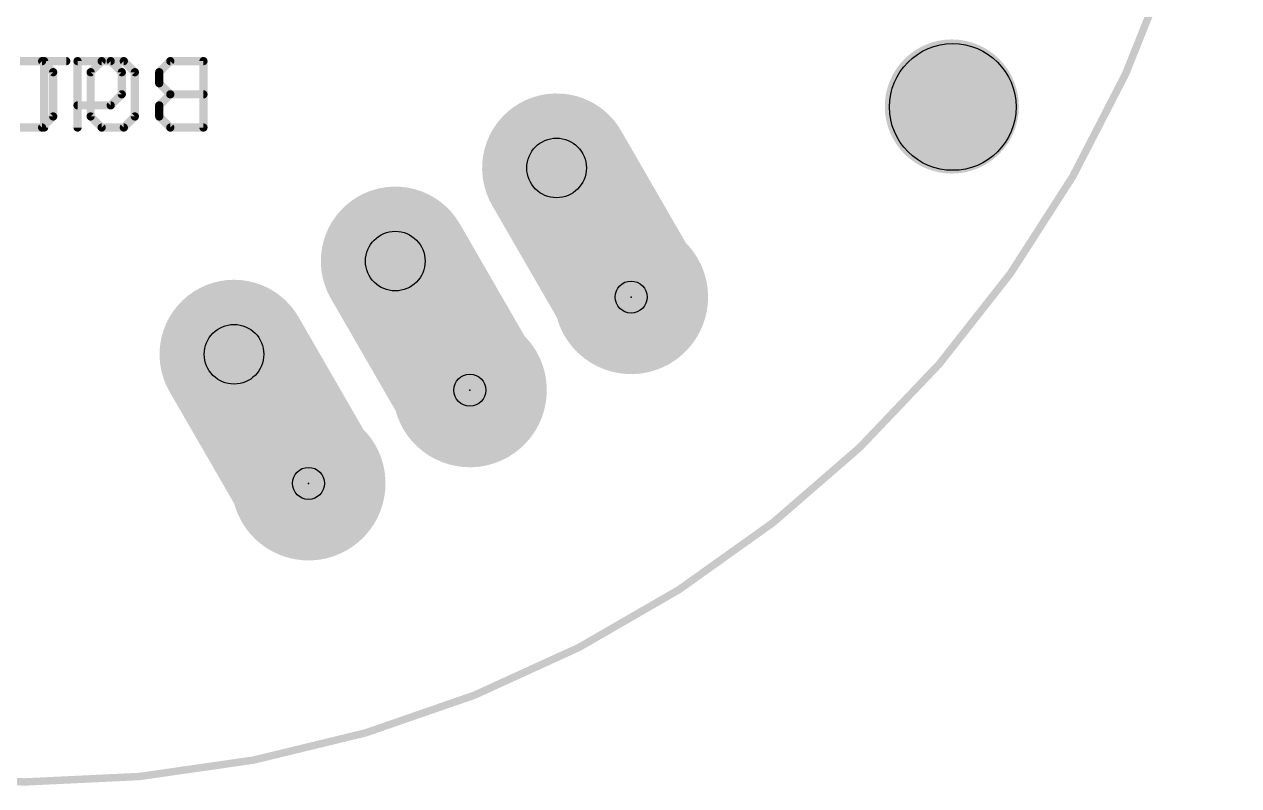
# Model space of a CAD drawing. Extents: x -41.4 to 41.4, y -41.4 to 41.4.
# Drawn here: x -0.01 to 41.4, y -41.4 to -15.45 of the extents above; entities that cross this region are included whole.
import ezdxf

# ---------------------------------------------------------------- set-up
doc = ezdxf.new("R2010")
doc.units = 0
for name, color, linetype in [('1', 22, 'CONTINUOUS'), ('16', 175, 'CONTINUOUS'), ('17', 82, 'CONTINUOUS'), ('18', 82, 'CONTINUOUS'), ('20', 7, 'CONTINUOUS'), ('21', 253, 'CONTINUOUS'), ('22', 253, 'CONTINUOUS'), ('23', 7, 'CONTINUOUS'), ('29', 253, 'CONTINUOUS'), ('30', 253, 'CONTINUOUS'), ('44', 253, 'CONTINUOUS')]:
    doc.layers.add(name, color=color, linetype=linetype)

# ---------------------------------------------------------------- blocks, each defined once
blk = doc.blocks.new('ROUNDP')
at = {"const_width": 0.5}
blk.add_lwpolyline([(0, -0.25, 1), (0, 0.25, 1), (0, -0.25)], format="xyb", dxfattribs=at)
blk = doc.blocks.new('OCTAGONV')
at = {"const_width": 0.5}
blk.add_lwpolyline([(-0.25, -0.1036), (-0.25, 0.1036), (-0.1036, 0.25), (0.1036, 0.25), (0.25, 0.1036), (0.25, -0.1036), (0.1036, -0.25), (-0.1036, -0.25), (-0.25, -0.1036), (-0.25, 0.1036)], dxfattribs=at)

msp = doc.modelspace()

# ---------------------------------------------------------------- linework, layer by layer
at = {"layer": '1', "const_width": 5.08}
for points in [[(20.6837, -24.7498), (18.1437, -20.3504)], [(12.6445, -23.5254), (15.1845, -27.9248)], [(9.6852, -31.0998), (7.1452, -26.7004)]]:
    msp.add_lwpolyline(points, dxfattribs=at)
at = {"layer": '1', "const_width": 2.54}
for points in [[(19.2436, -19.7154, 1), (17.0439, -20.9854)], [(13.7443, -22.8904, 1), (11.5446, -24.1604)], [(19.5839, -25.3848, 1), (21.7836, -24.1148)], [(8.2451, -26.0654, 1), (6.0453, -27.3354)], [(14.0846, -28.5598, 1), (16.2843, -27.2898)], [(8.5853, -31.7348, 1), (10.7851, -30.4648)]]:
    msp.add_lwpolyline(points, format="xyb", dxfattribs=at)
at = {"layer": '16', "const_width": 5.08}
for points in [[(18.1437, -20.3504), (20.6837, -24.7498)], [(15.1845, -27.9248), (12.6445, -23.5254)], [(7.1452, -26.7004), (9.6852, -31.0998)]]:
    msp.add_lwpolyline(points, dxfattribs=at)
at = {"layer": '16', "const_width": 2.54}
for points in [[(19.2436, -19.7154, 1), (17.0439, -20.9854)], [(13.7443, -22.8904, 1), (11.5446, -24.1604)], [(19.5839, -25.3848, 1), (21.7836, -24.1148)], [(8.2451, -26.0654, 1), (6.0453, -27.3354)], [(14.0846, -28.5598, 1), (16.2843, -27.2898)], [(8.5853, -31.7348, 1), (10.7851, -30.4648)]]:
    msp.add_lwpolyline(points, format="xyb", dxfattribs=at)
at = {"layer": '20', "const_width": 0.254}
msp.add_lwpolyline([(0, -41.275, 1), (0, 41.275, 1), (0, -41.275)], format="xyb", dxfattribs=at)
at = {"layer": '20'}
msp.add_circle((31.6526, -18.2724), 2.159, dxfattribs=at)
at = {"layer": '21'}
for points, const_width in [([(31.6208, -20.4153, 1), (31.6208, -16.0973, 1), (31.6208, -20.4153)], 0.254), ([(0.6516, -16.6606, 1), (0.5528, -16.7594)], 0.1397), ([(0.6022, -16.7799, 1), (0.6022, -16.6402)], 0.1397), ([(1.0492, -17.0871, 1), (0.9095, -17.0871)], 0.1397), ([(0.9299, -17.1365, 1), (1.0287, -17.0377)], 0.1397), ([(1.8796, -16.71, 1), (1.7399, -16.71)], 0.1397), ([(1.8098, -16.6402, 1), (1.8098, -16.7799)], 0.1397), ([(2.9904, -16.6606, 1), (2.8916, -16.7594)], 0.1397), ([(2.941, -16.7799, 1), (2.941, -16.6402)], 0.1397), ([(3.388, -17.0871, 1), (3.2483, -17.0871)], 0.1397), ([(3.2687, -17.1365, 1), (3.3675, -17.0377)], 0.1397), ([(3.2483, -17.8413, 1), (3.388, -17.8413)], 0.1397), ([(3.3675, -17.8907, 1), (3.2687, -17.7919)], 0.1397), ([(1.8098, -18.1485, 1), (1.8098, -18.2882)], 0.1397), ([(2.8916, -18.169, 1), (2.9904, -18.2678)], 0.1397), ([(2.941, -18.2882, 1), (2.941, -18.1485)], 0.1397), ([(0.9095, -18.5955, 1), (1.0492, -18.5955)], 0.1397), ([(1.0287, -18.6449, 1), (0.9299, -18.5461)], 0.1397), ([(0.5528, -18.9232, 1), (0.6516, -19.0219)], 0.1397), ([(0.6022, -19.0424, 1), (0.6022, -18.9027)], 0.1397), ([(1.7399, -18.9726, 1), (1.8796, -18.9726)], 0.1397)]:
    msp.add_lwpolyline(points, format="xyb", dxfattribs=dict(at, const_width=const_width))
at = {"layer": '21', "const_width": 0.2794}
for points in [[(0.6022, -16.71), (-0.1519, -16.71)], [(0.9793, -17.0871), (0.6022, -16.71)], [(0.9793, -18.5955), (0.9793, -17.0871)], [(1.8098, -18.9726), (1.8098, -16.71)], [(1.8098, -16.71), (2.941, -16.71)], [(2.941, -16.71), (3.3181, -17.0871)], [(3.3181, -17.0871), (3.3181, -17.8413)], [(3.3181, -17.8413), (2.941, -18.2184)], [(2.941, -18.2184), (1.8098, -18.2184)], [(0.6022, -18.9726), (0.9793, -18.5955)], [(-0.1519, -18.9726), (0.6022, -18.9726)]]:
    msp.add_lwpolyline(points, dxfattribs=at)
at = {"layer": '22', "const_width": 0.2794}
for points in [[(1.4253, -16.71), (-0.083, -16.71)], [(0.6712, -18.9726), (0.6712, -16.71)], [(2.2558, -17.0871), (2.6329, -16.71)], [(2.2558, -18.5955), (2.2558, -17.0871)], [(2.6329, -16.71), (3.387, -16.71)], [(3.387, -16.71), (3.7641, -17.0871)], [(3.7641, -17.0871), (3.7641, -18.5955)], [(4.9717, -16.71), (4.5946, -17.0871)], [(4.5946, -17.0871), (4.5946, -17.4642)], [(6.1029, -16.71), (4.9717, -16.71)], [(6.1029, -18.9726), (6.1029, -16.71)], [(4.5946, -17.4642), (4.9717, -17.8413)], [(4.9717, -17.8413), (4.5946, -18.2184)], [(6.1029, -17.8413), (4.9717, -17.8413)], [(4.5946, -18.2184), (4.5946, -18.5955)], [(2.6329, -18.9726), (2.2558, -18.5955)], [(3.7641, -18.5955), (3.387, -18.9726)], [(4.5946, -18.5955), (4.9717, -18.9726)], [(3.387, -18.9726), (2.6329, -18.9726)], [(4.9717, -18.9726), (6.1029, -18.9726)]]:
    msp.add_lwpolyline(points, dxfattribs=at)
at = {"layer": '22', "const_width": 0.1397}
for points in [[(0.741, -16.71, 1), (0.6013, -16.71)], [(1.4253, -16.7799, 1), (1.4253, -16.6402)], [(2.3256, -17.0871, 1), (2.1859, -17.0871)], [(2.2064, -17.0377, 1), (2.3052, -17.1365)], [(2.6329, -16.6402, 1), (2.6329, -16.7799)], [(2.6823, -16.7594, 1), (2.5835, -16.6606)], [(3.4364, -16.6606, 1), (3.3376, -16.7594)], [(3.387, -16.7799, 1), (3.387, -16.6402)], [(3.834, -17.0871, 1), (3.6943, -17.0871)], [(3.7147, -17.1365, 1), (3.8135, -17.0377)], [(4.6644, -17.0871, 1), (4.5247, -17.0871)], [(4.5452, -17.0377, 1), (4.644, -17.1365)], [(4.9717, -16.6402, 1), (4.9717, -16.7799)], [(5.0211, -16.7594, 1), (4.9223, -16.6606)], [(6.1728, -16.71, 1), (6.0331, -16.71)], [(6.1029, -16.7799, 1), (6.1029, -16.6402)], [(4.644, -17.4148, 1), (4.5452, -17.5136)], [(4.5247, -17.4642, 1), (4.6644, -17.4642)], [(4.9717, -17.7714, 1), (4.9717, -17.9111)], [(5.0211, -17.8907, 1), (4.9223, -17.7919)], [(4.9223, -17.8907, 1), (5.0211, -17.7919)], [(6.1029, -17.9111, 1), (6.1029, -17.7714)], [(4.6644, -18.2184, 1), (4.5247, -18.2184)], [(4.5452, -18.169, 1), (4.644, -18.2678)], [(2.1859, -18.5955, 1), (2.3256, -18.5955)], [(2.3052, -18.5461, 1), (2.2064, -18.6449)], [(3.6943, -18.5955, 1), (3.834, -18.5955)], [(3.8135, -18.6449, 1), (3.7147, -18.5461)], [(4.644, -18.5461, 1), (4.5452, -18.6449)], [(4.5247, -18.5955, 1), (4.6644, -18.5955)], [(0.6013, -18.9726, 1), (0.741, -18.9726)], [(2.6329, -18.9027, 1), (2.6329, -19.0424)], [(2.5835, -19.0219, 1), (2.6823, -18.9232)], [(3.3376, -18.9232, 1), (3.4364, -19.0219)], [(3.387, -19.0424, 1), (3.387, -18.9027)], [(4.9717, -18.9027, 1), (4.9717, -19.0424)], [(4.9223, -19.0219, 1), (5.0211, -18.9232)], [(6.0331, -18.9726, 1), (6.1728, -18.9726)], [(6.1029, -19.0424, 1), (6.1029, -18.9027)]]:
    msp.add_lwpolyline(points, format="xyb", dxfattribs=at)
at = {"layer": '23'}
for p in [(20.6837, -24.7498), (15.1845, -27.9248), (9.6852, -31.0998)]:
    msp.add_point(p, dxfattribs=at)
at = {"layer": '29', "const_width": 2.2352}
msp.add_lwpolyline([(31.6526, -19.39, 1), (31.6526, -17.1548, 1), (31.6526, -19.39)], format="xyb", dxfattribs=at)
at = {"layer": '30', "const_width": 2.2352}
msp.add_lwpolyline([(31.6526, -19.39, 1), (31.6526, -17.1548, 1), (31.6526, -19.39)], format="xyb", dxfattribs=at)
at = {"layer": '44'}
for centre, radius in [((18.1437, -20.3504), 1.016), ((12.6445, -23.5254), 1.016), ((20.6837, -24.7498), 0.545), ((7.1452, -26.7004), 1.016), ((15.1845, -27.9248), 0.545), ((9.6852, -31.0998), 0.545)]:
    msp.add_circle(centre, radius, dxfattribs=at)

# ---------------------------------------------------------------- block references
at = {"layer": '17', "xscale": 5.1, "yscale": 5.1, "rotation": 120}
for p in [(20.6837, -24.7498), (20.6837, -24.7498), (15.1845, -27.9248), (15.1845, -27.9248), (9.6852, -31.0998), (9.6852, -31.0998)]:
    msp.add_blockref('ROUNDP', p, dxfattribs=at)
at = {"layer": '18', "xscale": 3.048, "yscale": 3.048}
for p in [(18.1437, -20.3504), (18.1437, -20.3504), (12.6445, -23.5254), (12.6445, -23.5254), (7.1452, -26.7004), (7.1452, -26.7004)]:
    msp.add_blockref('OCTAGONV', p, dxfattribs=at)
at = {"layer": '29', "xscale": 3.2004, "yscale": 3.2004}
for p in [(18.1437, -20.3504), (12.6445, -23.5254), (7.1452, -26.7004)]:
    msp.add_blockref('OCTAGONV', p, dxfattribs=at)
at = {"layer": '29', "xscale": 5.2524, "yscale": 5.2524, "rotation": 120}
for p in [(20.6837, -24.7498), (15.1845, -27.9248), (9.6852, -31.0998)]:
    msp.add_blockref('ROUNDP', p, dxfattribs=at)
at = {"layer": '30', "xscale": 3.2004, "yscale": 3.2004}
for p in [(18.1437, -20.3504), (12.6445, -23.5254), (7.1452, -26.7004)]:
    msp.add_blockref('OCTAGONV', p, dxfattribs=at)
at = {"layer": '30', "xscale": 5.2524, "yscale": 5.2524, "rotation": 120}
for p in [(20.6837, -24.7498), (15.1845, -27.9248), (9.6852, -31.0998)]:
    msp.add_blockref('ROUNDP', p, dxfattribs=at)

doc.saveas('drawing.dxf')
